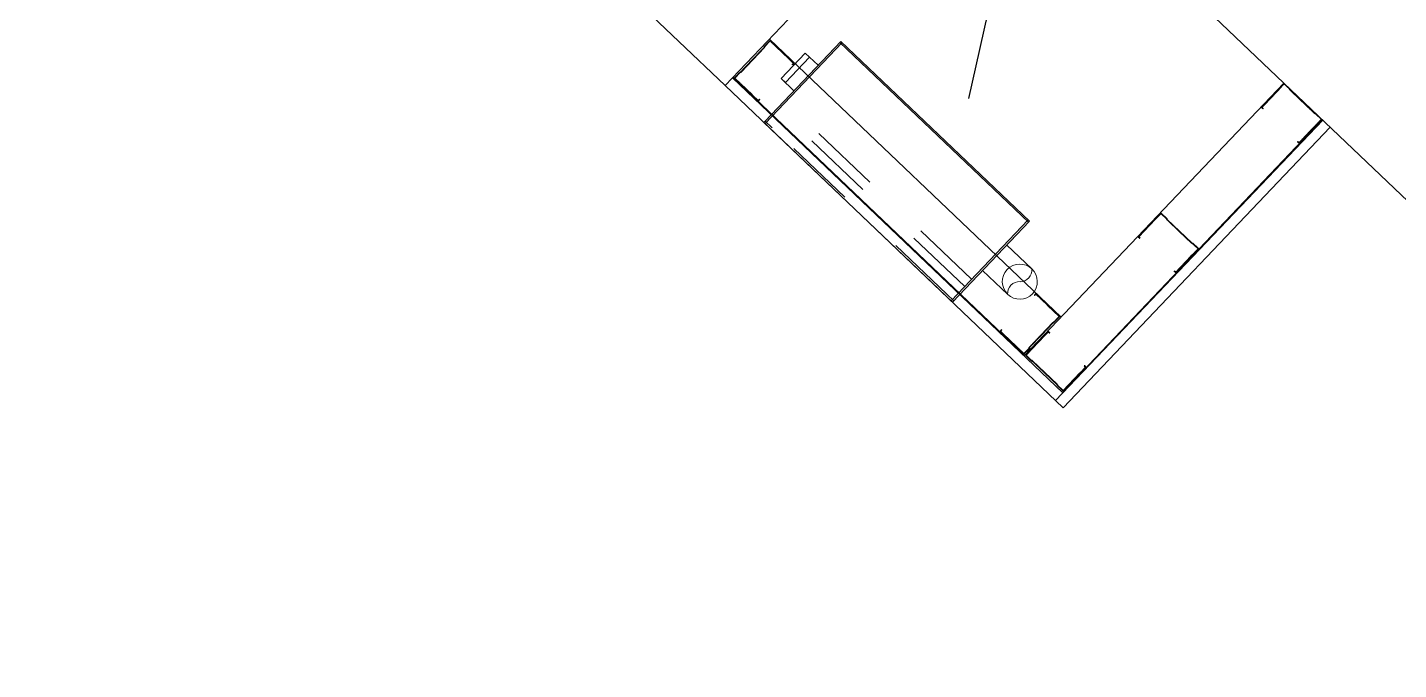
# Model space of a CAD drawing. Header units: centimetres. Extents: x 139057 to 200038, y 34824 to 80516.
# Drawn here: x 174783.6 to 174978.4, y 47704 to 47795.2 of the extents above; entities that cross this region are included whole.
import ezdxf

# ---------------------------------------------------------------- set-up
doc = ezdxf.new("R2010")
doc.units = ezdxf.units.CM
doc.header["$LTSCALE"] = 100
doc.linetypes.add('Dash Small (2)', pattern=[2, 1, -1])
doc.layers.get('0').update_dxf_attribs({"lineweight": 0})
doc.layers.add('441_SERRAMENTI_001-AM_0', color=1, linetype='Continuous', lineweight=0)
doc.layers.add('A-FIN-CTG-LASTRA IDRO', color=7, linetype='Continuous', true_color=0x48a43f)
for name, color, linetype in [('A-GRAFICA', 253, 'Continuous'), ('A-MCLS3-15', 50, 'Continuous'), ('A-MONTANTI CARTONGESSO', 251, 'Continuous')]:
    doc.layers.add(name, color=color, linetype=linetype)

# ---------------------------------------------------------------- blocks, each defined once
blk = doc.blocks.new('A$C5C393079')
at = {"linetype": 'Continuous'}
for p, q in [((-185, 158.8, 0), (185, 158.8, 0)), ((-185, 158.8, 0), (-185, 2.5, 0)), ((-185, 156.4, 0), (185, 156.4, 0)), ((-182.5, 0, 0), (-182.5, 158.8, 0)), ((182.5, 158.8, 0), (182.5, 0, 0)), ((185, 0, 0), (185, 158.8, 0)), ((-210.3, 111.9, 0), (-185, 111.9, 0)), ((-210.3, 87, 0), (-210.3, 111.9, 0)), ((-201.9, 62, 0), (-201.9, 111.9, 0)), ((234.3, 111.9, 0), (185, 111.9, 0)), ((-210.3, 87, 0), (-210.3, 62, 0)), ((-210.3, 62, 0), (-201.9, 62, 0)), ((-210.3, 62, 0), (-185, 62, 0)), ((234.3, 62, 0), (185, 62, 0)), ((-185, 2.5, 0), (-185, 0, 0)), ((-171.4, 2.5, 0), (-185, 2.5, 0)), ((-185, 0, 0), (185, 0, 0)), ((185, 2.5, 0), (171.4, 2.5, 0))]:
    blk.add_line(p, q, dxfattribs=at)
at = {"linetype": 'Dash Small (2)'}
for p, q in [((182.5, 42.2, 0), (-182.5, 42.2, 0)), ((182.5, 27.9, 0), (-182.5, 27.9, 0)), ((171.4, 2.5, 0), (-171.4, 2.5, 0))]:
    blk.add_line(p, q, dxfattribs=at)
at = {"linetype": 'Continuous'}
for centre, major_axis, start_param, end_param in [((234.3, 87, 0), (24.9, -0.4), 0.015483, 6.298668), ((223, 99.4, 0), (16.8, -1), -0.754452, 0.894943), ((245.5, 74.5, 0), (16.8, 0.3), 2.266962, 3.960599)]:
    blk.add_ellipse(centre, major_axis=major_axis, ratio=1, start_param=start_param, end_param=end_param, dxfattribs=at)
blk = doc.blocks.new('montante da 75')
h = blk.add_hatch()
h.set_pattern_fill('ANSI31', color=256, scale=0.1, style=0)
edge = h.paths.add_edge_path()
edge.add_line((33.6, -10.5), (33.6, -20.4))
edge.add_arc((33, -20.4), 0.6, -90, 0, ccw=False)
edge.add_line((33, -21), (22.8, -21))
edge.add_arc((22.9, -20), 1.02, 231.8145, 266.6925, ccw=False)
edge.add_arc((21.5, -21.7), 1.2, 51.8145, 64.378)
edge.add_arc((15.6, -34), 14.8, 64.378, 65.8371)
edge.add_arc((21.1, -22.2), 1.76, 71.6537, 86.6661)
edge.add_line((21.2, -20.4), (-2.8, -20.4))
edge.add_line((-2.8, -20.4), (-26.8, -20.4))
edge.add_arc((-26.7, -22.2), 1.76, 93.3339, 108.3463)
edge.add_arc((-21.2, -34), 14.8, 114.1629, 115.622)
edge.add_arc((-27.1, -21.7), 1.2, 115.622, 128.1855)
edge.add_arc((-28.5, -20), 1.02, 273.3075, 308.1855, ccw=False)
edge.add_line((-28.4, -21), (-38.6, -21))
edge.add_arc((-38.6, -20.4), 0.6, 180, 270, ccw=False)
edge.add_line((-39.2, -20.4), (-39.2, -10.5))
edge.add_arc((-39.8, -10.5), 0.6, 0, 37.2579)
edge.add_arc((-38.8, -9.8), 0.625, 142.7421, 217.2579, ccw=False)
edge.add_arc((-39.8, -9), 0.6, 322.7421, 360)
edge.add_line((-39.2, -9), (-39.2, 1.2))
edge.add_arc((-39.8, 1.2), 0.6, 0, 37.2579)
edge.add_arc((-38.8, 2), 0.625, 142.7421, 217.2579, ccw=False)
edge.add_arc((-39.8, 2.7), 0.6, 322.7421, 360)
edge.add_line((-39.2, 2.7), (-39.2, 13))
edge.add_arc((-39.8, 13), 0.6, 0, 37.2579)
edge.add_arc((-38.8, 13.7), 0.625, 142.7421, 217.2579, ccw=False)
edge.add_arc((-39.8, 14.5), 0.6, 322.7421, 360)
edge.add_line((-39.2, 14.5), (-39.2, 24.3))
edge.add_arc((-38.6, 24.3), 0.6, 90, 180, ccw=False)
edge.add_line((-38.6, 24.9), (-36.8, 24.9))
edge.add_line((-36.8, 24.9), (-36.8, 25.5))
edge.add_line((-36.8, 25.5), (-38.6, 25.5))
edge.add_arc((-38.6, 24.3), 1.2, 90, 180)
edge.add_line((-39.8, 24.3), (-39.8, 14.5))
edge.add_arc((-40.4, 14.5), 0.6, 322.7421, 360, ccw=False)
edge.add_arc((-39.4, 13.7), 0.625, 142.7421, 217.2579)
edge.add_arc((-40.4, 13), 0.6, 0, 37.2579, ccw=False)
edge.add_line((-39.8, 13), (-39.8, 2.7))
edge.add_arc((-40.4, 2.7), 0.6, 322.7421, 360, ccw=False)
edge.add_arc((-39.4, 2), 0.625, 142.7421, 217.2579)
edge.add_arc((-40.4, 1.2), 0.6, 0, 37.2579, ccw=False)
edge.add_line((-39.8, 1.2), (-39.8, -9))
edge.add_arc((-40.4, -9), 0.6, 322.7421, 360, ccw=False)
edge.add_arc((-39.4, -9.8), 0.625, 142.7421, 217.2579)
edge.add_arc((-40.4, -10.5), 0.6, 0, 37.2579, ccw=False)
edge.add_line((-39.8, -10.5), (-39.8, -20.3))
edge.add_arc((-38.6, -20.3), 1.2, 180, 270)
edge.add_line((-38.6, -21.5), (-28.4, -21.5))
edge.add_arc((-28.4, -20.3), 1.2, 270, 311.4096)
edge.add_arc((-26.8, -22.1), 1.2, 90, 131.4096, ccw=False)
edge.add_line((-26.8, -20.9), (-2.8, -20.9))
edge.add_line((-2.8, -20.9), (21.2, -20.9))
edge.add_arc((21.2, -22.1), 1.2, 48.5904, 90, ccw=False)
edge.add_arc((22.8, -20.3), 1.2, 228.5904, 270)
edge.add_line((22.8, -21.5), (33, -21.5))
edge.add_arc((33, -20.3), 1.2, 270, 360)
edge.add_line((34.2, -20.3), (34.2, -10.5))
edge.add_arc((34.8, -10.5), 0.6, 142.7421, 180, ccw=False)
edge.add_arc((33.8, -9.8), 0.625, 322.7421, 397.2579)
edge.add_arc((34.8, -9), 0.6, 180, 217.2579, ccw=False)
edge.add_line((34.2, -9), (34.2, 1.2))
edge.add_arc((34.8, 1.2), 0.6, 142.7421, 180, ccw=False)
edge.add_arc((33.8, 2), 0.625, 322.7421, 397.2579)
edge.add_arc((34.8, 2.7), 0.6, 180, 217.2579, ccw=False)
edge.add_line((34.2, 2.7), (34.2, 13))
edge.add_arc((34.8, 13), 0.6, 142.7421, 180, ccw=False)
edge.add_arc((33.8, 13.7), 0.625, 322.7421, 397.2579)
edge.add_arc((34.8, 14.5), 0.6, 180, 217.2579, ccw=False)
edge.add_line((34.2, 14.5), (34.2, 24.3))
edge.add_arc((33, 24.3), 1.2, 360, 450)
edge.add_line((33, 25.5), (31.2, 25.5))
edge.add_line((31.2, 25.5), (31.2, 24.9))
edge.add_line((31.2, 24.9), (33, 24.9))
edge.add_arc((33, 24.3), 0.6, 0, 90, ccw=False)
edge.add_line((33.6, 24.3), (33.6, 14.5))
edge.add_arc((34.2, 14.5), 0.6, 180, 217.2579)
edge.add_arc((33.2, 13.7), 0.625, -37.2579, 37.2579, ccw=False)
edge.add_arc((34.2, 13), 0.6, 142.7421, 180)
edge.add_line((33.6, 13), (33.6, 2.7))
edge.add_arc((34.2, 2.7), 0.6, 180, 217.2579)
edge.add_arc((33.2, 2), 0.625, -37.2579, 37.2579, ccw=False)
edge.add_arc((34.2, 1.2), 0.6, 142.7421, 180)
edge.add_line((33.6, 1.2), (33.6, -9))
edge.add_arc((34.2, -9), 0.6, 180, 217.2579)
edge.add_arc((33.2, -9.8), 0.625, -37.2579, 37.2579, ccw=False)
edge.add_arc((34.2, -10.5), 0.6, 142.7421, 180)
for p, q in [((-39.8, 14.5), (-39.8, 24.3)), ((-39.2, 14.5), (-39.2, 24.3)), ((-38.6, 25.5), (-36.8, 25.5)), ((-38.6, 24.9), (-36.8, 24.9)), ((-36.8, 25.5), (-36.8, 24.9)), ((33, 25.5), (31.2, 25.5)), ((31.2, 25.5), (31.2, 24.9)), ((33, 24.9), (31.2, 24.9)), ((33.6, 14.5), (33.6, 24.3)), ((34.2, 14.5), (34.2, 24.3)), ((-39.8, 2.7), (-39.8, 13)), ((-39.8, 1.2), (-39.8, -9)), ((-39.2, 2.7), (-39.2, 13)), ((-39.2, 1.2), (-39.2, -9)), ((33.6, 2.7), (33.6, 13)), ((33.6, 1.2), (33.6, -9)), ((34.2, 2.7), (34.2, 13)), ((34.2, 1.2), (34.2, -9)), ((-39.8, -10.5), (-39.8, -20.3)), ((-39.2, -10.5), (-39.2, -20.4)), ((33.6, -10.5), (33.6, -20.4)), ((34.2, -10.5), (34.2, -20.3)), ((-38.6, -21), (-28.4, -21)), ((-38.6, -21.5), (-28.4, -21.5)), ((-26.8, -20.4), (-2.8, -20.4)), ((-26.8, -20.9), (-2.8, -20.9)), ((21.2, -20.4), (-2.8, -20.4)), ((21.2, -20.9), (-2.8, -20.9)), ((33, -21), (22.8, -21)), ((33, -21.5), (22.8, -21.5))]:
    blk.add_line(p, q)
for centre, radius, start, end in [((-38.6, 24.3), 1.2, 90, 180), ((-38.6, 24.3), 0.6, 90, 180), ((33, 24.3), 1.2, 360, 90), ((33, 24.3), 0.6, 360, 90), ((-39.4, 13.7), 0.625, 142.7421, 217.2579), ((-39.4, 2), 0.625, 142.7421, 217.2579), ((-40.4, 14.5), 0.6, 322.7421, 360), ((-40.4, 13), 0.6, 0, 37.2579), ((-40.4, 2.7), 0.6, 322.7421, 360), ((-40.4, 1.2), 0.6, 0, 37.2579), ((-38.8, 13.7), 0.625, 142.7421, 217.2579), ((-38.8, 2), 0.625, 142.7421, 217.2579), ((-39.8, 14.5), 0.6, 322.7421, 360), ((-39.8, 13), 0.6, 0, 37.2579), ((-39.8, 2.7), 0.6, 322.7421, 360), ((-39.8, 1.2), 0.6, 0, 37.2579), ((34.2, 14.5), 0.6, 180, 217.2579), ((34.2, 13), 0.6, 142.7421, 180), ((34.2, 2.7), 0.6, 180, 217.2579), ((34.2, 1.2), 0.6, 142.7421, 180), ((33.2, 13.7), 0.625, 322.7421, 37.2579), ((33.2, 2), 0.625, 322.7421, 37.2579), ((34.8, 14.5), 0.6, 180, 217.2579), ((34.8, 13), 0.6, 142.7421, 180), ((34.8, 2.7), 0.6, 180, 217.2579), ((34.8, 1.2), 0.6, 142.7421, 180), ((33.8, 13.7), 0.625, 322.7421, 37.2579), ((33.8, 2), 0.625, 322.7421, 37.2579), ((-39.4, -9.8), 0.625, 142.7421, 217.2579), ((-40.4, -9), 0.6, 322.7421, 360), ((-40.4, -10.5), 0.6, 0, 37.2579), ((-38.8, -9.8), 0.625, 142.7421, 217.2579), ((-39.8, -9), 0.6, 322.7421, 360), ((-39.8, -10.5), 0.6, 0, 37.2579), ((34.2, -9), 0.6, 180, 217.2579), ((34.2, -10.5), 0.6, 142.7421, 180), ((33.2, -9.8), 0.625, 322.7421, 37.2579), ((34.8, -9), 0.6, 180, 217.2579), ((34.8, -10.5), 0.6, 142.7421, 180), ((33.8, -9.8), 0.625, 322.7421, 37.2579), ((-38.6, -20.3), 1.2, 180, 270), ((-38.6, -20.4), 0.6, 180, 270), ((-28.5, -20), 1.02, 273.3075, 308.1855), ((-28.4, -20.3), 1.2, 270, 311.4096), ((-27.1, -21.7), 1.2, 115.622, 128.1855), ((-21.2, -34), 14.8, 114.1629, 115.622), ((-26.8, -22.1), 1.2, 90, 131.4096), ((-26.7, -22.2), 1.76, 93.3339, 108.3463), ((21.1, -22.2), 1.76, 71.6537, 86.6661), ((21.2, -22.1), 1.2, 48.5904, 90), ((15.6, -34), 14.8, 64.378, 65.8371), ((21.5, -21.7), 1.2, 51.8145, 64.378), ((22.8, -20.3), 1.2, 228.5904, 270), ((22.9, -20), 1.02, 231.8145, 266.6925), ((33, -20.3), 1.2, 270, 0), ((33, -20.4), 0.6, 270, 0)]:
    blk.add_arc(centre, radius, start, end)

msp = doc.modelspace()

# ---------------------------------------------------------------- linework, layer by layer
at = {"layer": 'A-FIN-CTG-LASTRA IDRO'}
for p, q in [((174930.74, 47743.35, 0), (174883.79, 47788.07, 0)), ((174930.79, 47741.23, 0), (174882.75, 47786.98, 0)), ((174967.64, 47782.09, 0), (174929.7, 47742.27, 0)), ((174968.72, 47781.06, 0), (174930.79, 47741.23, 0))]:
    msp.add_line(p, q, dxfattribs=at)
at = {"layer": 'A-GRAFICA'}
msp.add_line((174923.69, 47813.59, 0), (174917.31, 47785.14, 0), dxfattribs=at)
at = {"layer": 'A-MCLS3-15', "ltscale": 5}
for p, q in [((174736.48, 47926.3, 0), (174882.75, 47786.98, 0)), ((174920.69, 47826.81, 0), (174882.75, 47786.98, 0)), ((174920.69, 47826.81, 0), (175049.58, 47704.05, 0))]:
    msp.add_line(p, q, dxfattribs=at)
at = {"layer": 'A-MONTANTI CARTONGESSO'}
for p, q in [((174889.03, 47793.57, 0), (174930.48, 47754.1, 0)), ((174883.86, 47788.14, 0), (174925.3, 47748.67, 0)), ((174925.23, 47748.59, 0), (174962.13, 47787.33, 0)), ((174930.67, 47743.42, 0), (174967.56, 47782.16, 0))]:
    msp.add_line(p, q, dxfattribs=at)

# ---------------------------------------------------------------- block references
at = {"layer": '441_SERRAMENTI_001-AM_0', "xscale": 0.1, "yscale": 0.1, "zscale": 0.1, "rotation": 316.3950500997749}
msp.add_blockref('A$C5C393079', (174901.64, 47769, 0), dxfattribs=at)
at = {"layer": 'A-MONTANTI CARTONGESSO', "yscale": 0.1, "zscale": 0.1}
for p, xscale, rotation in [((174887.95, 47789.03, 0), 0.1, 226.39680518912), ((174963.57, 47782.99, 0), -0.1, 136.3932950104243), ((174946.06, 47764.6, 0), -0.1, 136.3932950104243), ((174925.98, 47752.8, 0), -0.1, 46.39329501042418), ((174929.78, 47747.51, 0), 0.1, 316.3968052982099)]:
    msp.add_blockref('montante da 75', p, dxfattribs=dict(at, xscale=xscale, rotation=rotation))

doc.saveas('drawing.dxf')
